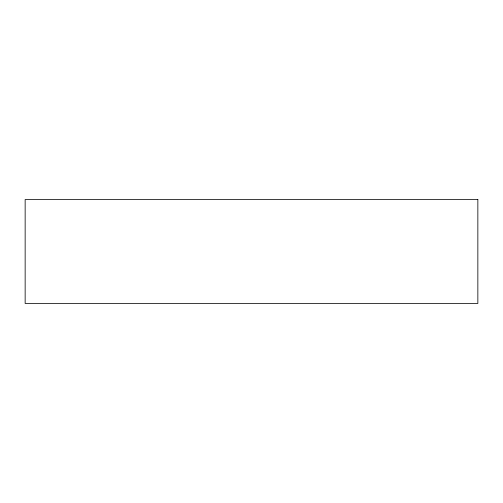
<?xml version="1.0" encoding="UTF-8"?>
<svg xmlns="http://www.w3.org/2000/svg" width="503" height="503" viewBox="0 0 503 503"><rect width="100%" height="100%" fill="white"/><g stroke="black" fill="none" stroke-linecap="round" stroke-linejoin="round"><path stroke-width="0.75" d="M477.85 199.553L25.15 199.553L25.15 303.447L477.85 303.447L477.85 199.553"/></g></svg>
